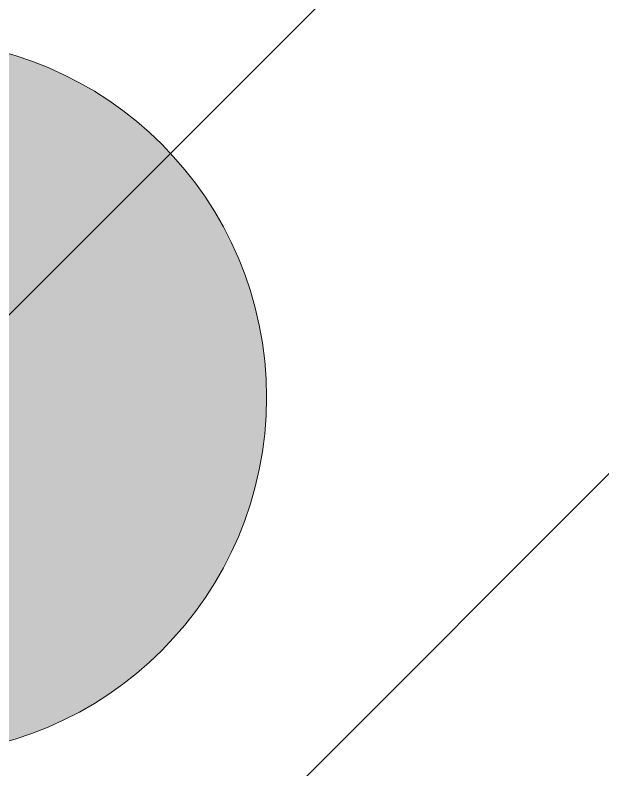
# Model space of a CAD drawing. Header units: millimetres. Extents: x -10438 to 68527, y -5058 to 44223.
# Drawn here: x 48892.6 to 48974.8, y 37054.9 to 37160.4 of the extents above; entities that cross this region are included whole.
import ezdxf

# ---------------------------------------------------------------- set-up
doc = ezdxf.new("R2010")
doc.units = ezdxf.units.MM
doc.layers.add('Отметки', color=7, linetype='Continuous', lineweight=9)
doc.layers.add('Потолки штриховка', color=7, linetype='Continuous', lineweight=9)

msp = doc.modelspace()

# ---------------------------------------------------------------- hatches: boundary and pattern name
at = {"layer": 'Отметки'}
h = msp.add_hatch(color=256, dxfattribs=at)
edge = h.paths.add_edge_path()
edge.add_arc((48877.804, 37106.947), 50, 0, 360)
at = {"layer": 'Потолки штриховка', "lineweight": 18, "true_color": 0x787878}
h = msp.add_hatch(dxfattribs=at)
h.set_pattern_fill('FP_50', color=8, style=0, pattern_type=2)
h.set_pattern_definition([(45, (0, 0), (-53.03301, 53.03301), [])])
h.paths.add_polyline_path([(48988.172, 36960.714), (49041.978, 36960.88), (49041.975, 36980.356), (48963.306, 36980.879), (48963.306, 36960.88)])
h.paths.add_polyline_path([(49318.457, 36990.522), (49318.457, 42696.805), (48810.457, 42696.805), (48810.457, 36993.894), (49179.996, 36991.441)])
h.paths.add_polyline_path([(49320.457, 36988.509), (49318.457, 36990.522), (49318.457, 36988.522)])
h.paths.add_polyline_path([(49318.457, 42696.805), (49320.457, 42698.805), (49318.457, 42698.805)])
h.paths.add_polyline_path([(48810.457, 42748.805), (49330.457, 42748.805), (49330.457, 42868.805), (48810.457, 42868.805)])

# ---------------------------------------------------------------- linework, layer by layer
at = {"layer": 'Отметки'}
msp.add_circle((48877.804, 37106.947), 50, dxfattribs=at)

doc.saveas('drawing.dxf')
